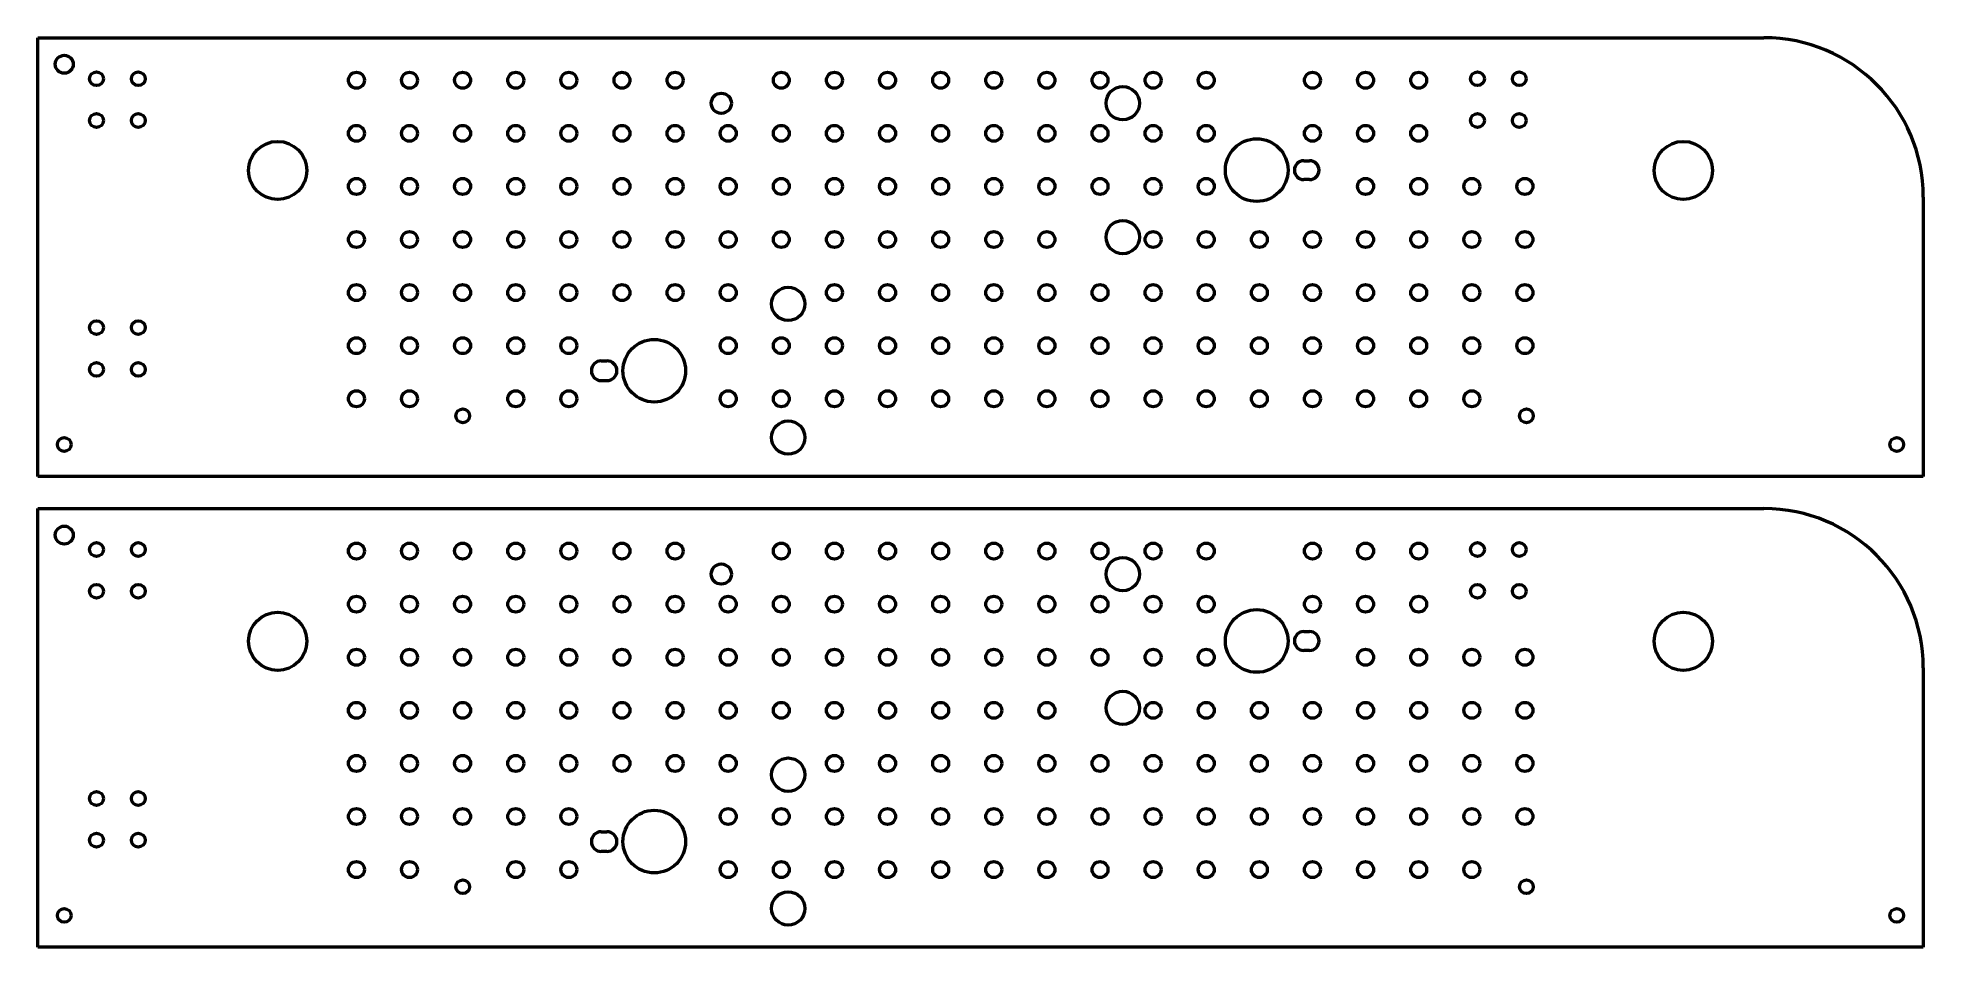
# Model space of a CAD drawing. Header units: inches. Extents: x 0.1 to 17.9, y 3 to 11.6.
import ezdxf

# ---------------------------------------------------------------- set-up
doc = ezdxf.new("R2010")
doc.units = ezdxf.units.IN
doc.header["$MEASUREMENT"] = 0
doc.layers.add('Visible (ANSI)', color=7, linetype='Continuous', lineweight=50)

msp = doc.modelspace()

# ---------------------------------------------------------------- linework, layer by layer
at = {"layer": 'Visible (ANSI)'}
for p, q in [((0.125, 11.6), (16.375, 11.6)), ((0.125, 7.468), (0.125, 11.6)), ((12.044, 10.442), (12.098, 10.442)), ((12.098, 10.264), (12.044, 10.264)), ((17.875, 10.1), (17.875, 7.468)), ((5.43, 8.557), (5.484, 8.557)), ((5.484, 8.37), (5.43, 8.37)), ((17.875, 7.468), (0.125, 7.468)), ((0.125, 7.166), (16.375, 7.166)), ((0.125, 3.034), (0.125, 7.166)), ((12.044, 6.008), (12.098, 6.008)), ((12.098, 5.83), (12.044, 5.83)), ((17.875, 5.666), (17.875, 3.034)), ((5.43, 4.123), (5.484, 4.123)), ((5.484, 3.936), (5.43, 3.936)), ((17.875, 3.034), (0.125, 3.034))]:
    msp.add_line(p, q, dxfattribs=at)
for centre, radius in [((0.375, 11.35), 0.0846), ((0.678, 11.214), 0.065), ((1.072, 11.214), 0.065), ((3.125, 11.2), 0.075), ((3.625, 11.2), 0.075), ((4.125, 11.2), 0.075), ((4.625, 11.2), 0.075), ((5.125, 11.2), 0.075), ((5.625, 11.2), 0.075), ((6.125, 11.2), 0.075), ((7.125, 11.2), 0.075), ((7.625, 11.2), 0.075), ((8.125, 11.2), 0.075), ((8.625, 11.2), 0.075), ((9.125, 11.2), 0.075), ((9.625, 11.2), 0.075), ((10.125, 11.2), 0.075), ((10.625, 11.2), 0.075), ((11.125, 11.2), 0.075), ((12.125, 11.2), 0.075), ((12.625, 11.2), 0.075), ((13.125, 11.2), 0.075), ((13.678, 11.214), 0.065), ((14.072, 11.214), 0.065), ((6.56, 10.983), 0.095), ((10.339, 10.983), 0.157), ((0.678, 10.821), 0.065), ((1.072, 10.821), 0.065), ((13.678, 10.821), 0.065), ((14.072, 10.821), 0.065), ((3.125, 10.7), 0.075), ((3.625, 10.7), 0.075), ((4.125, 10.7), 0.075), ((4.625, 10.7), 0.075), ((5.125, 10.7), 0.075), ((5.625, 10.7), 0.075), ((6.125, 10.7), 0.075), ((6.625, 10.7), 0.075), ((7.125, 10.7), 0.075), ((7.625, 10.7), 0.075), ((8.125, 10.7), 0.075), ((8.625, 10.7), 0.075), ((9.125, 10.7), 0.075), ((9.625, 10.7), 0.075), ((10.125, 10.7), 0.075), ((10.625, 10.7), 0.075), ((11.125, 10.7), 0.075), ((12.125, 10.7), 0.075), ((12.625, 10.7), 0.075), ((13.125, 10.7), 0.075), ((2.384, 10.35), 0.274), ((11.6, 10.353), 0.295), ((15.616, 10.35), 0.274), ((3.125, 10.2), 0.075), ((3.625, 10.2), 0.075), ((4.125, 10.2), 0.075), ((4.625, 10.2), 0.075), ((5.125, 10.2), 0.075), ((5.625, 10.2), 0.075), ((6.125, 10.2), 0.075), ((6.625, 10.2), 0.075), ((7.125, 10.2), 0.075), ((7.625, 10.2), 0.075), ((8.125, 10.2), 0.075), ((8.625, 10.2), 0.075), ((9.125, 10.2), 0.075), ((9.625, 10.2), 0.075), ((10.125, 10.2), 0.075), ((10.625, 10.2), 0.075), ((11.125, 10.2), 0.075), ((12.625, 10.2), 0.075), ((13.125, 10.2), 0.075), ((13.625, 10.2), 0.075), ((14.125, 10.2), 0.075), ((3.125, 9.7), 0.075), ((3.625, 9.7), 0.075), ((4.125, 9.7), 0.075), ((4.625, 9.7), 0.075), ((5.125, 9.7), 0.075), ((5.625, 9.7), 0.075), ((6.125, 9.7), 0.075), ((6.625, 9.7), 0.075), ((7.125, 9.7), 0.075), ((7.625, 9.7), 0.075), ((8.125, 9.7), 0.075), ((8.625, 9.7), 0.075), ((9.125, 9.7), 0.075), ((9.625, 9.7), 0.075), ((10.339, 9.723), 0.157), ((10.625, 9.7), 0.075), ((11.125, 9.7), 0.075), ((11.625, 9.7), 0.075), ((12.125, 9.7), 0.075), ((12.625, 9.7), 0.075), ((13.125, 9.7), 0.075), ((13.625, 9.7), 0.075), ((14.125, 9.7), 0.075), ((3.125, 9.2), 0.075), ((3.625, 9.2), 0.075), ((4.125, 9.2), 0.075), ((4.625, 9.2), 0.075), ((5.125, 9.2), 0.075), ((5.625, 9.2), 0.075), ((6.125, 9.2), 0.075), ((6.625, 9.2), 0.075), ((7.19, 9.094), 0.157), ((7.625, 9.2), 0.075), ((8.125, 9.2), 0.075), ((8.625, 9.2), 0.075), ((9.125, 9.2), 0.075), ((9.625, 9.2), 0.075), ((10.125, 9.2), 0.075), ((10.625, 9.2), 0.075), ((11.125, 9.2), 0.075), ((11.625, 9.2), 0.075), ((12.125, 9.2), 0.075), ((12.625, 9.2), 0.075), ((13.125, 9.2), 0.075), ((13.625, 9.2), 0.075), ((14.125, 9.2), 0.075), ((0.678, 8.87), 0.065), ((1.072, 8.87), 0.065), ((3.125, 8.7), 0.075), ((3.625, 8.7), 0.075), ((4.125, 8.7), 0.075), ((4.625, 8.7), 0.075), ((5.125, 8.7), 0.075), ((5.929, 8.464), 0.295), ((6.625, 8.7), 0.075), ((7.125, 8.7), 0.075), ((7.625, 8.7), 0.075), ((8.125, 8.7), 0.075), ((8.625, 8.7), 0.075), ((9.125, 8.7), 0.075), ((9.625, 8.7), 0.075), ((10.125, 8.7), 0.075), ((10.625, 8.7), 0.075), ((11.125, 8.7), 0.075), ((11.625, 8.7), 0.075), ((12.125, 8.7), 0.075), ((12.625, 8.7), 0.075), ((13.125, 8.7), 0.075), ((13.625, 8.7), 0.075), ((14.125, 8.7), 0.075), ((0.678, 8.477), 0.065), ((1.072, 8.477), 0.065), ((3.125, 8.2), 0.075), ((3.625, 8.2), 0.075), ((4.625, 8.2), 0.075), ((5.125, 8.2), 0.075), ((6.625, 8.2), 0.075), ((7.125, 8.2), 0.075), ((7.625, 8.2), 0.075), ((8.125, 8.2), 0.075), ((8.625, 8.2), 0.075), ((9.125, 8.2), 0.075), ((9.625, 8.2), 0.075), ((10.125, 8.2), 0.075), ((10.625, 8.2), 0.075), ((11.125, 8.2), 0.075), ((11.625, 8.2), 0.075), ((12.125, 8.2), 0.075), ((12.625, 8.2), 0.075), ((13.125, 8.2), 0.075), ((13.625, 8.2), 0.075), ((4.126, 8.039), 0.065), ((7.19, 7.834), 0.157), ((14.139, 8.039), 0.065), ((0.375, 7.769), 0.065), ((17.625, 7.769), 0.065), ((0.375, 6.916), 0.0846), ((0.678, 6.78), 0.065), ((1.072, 6.78), 0.065), ((3.125, 6.766), 0.075), ((3.625, 6.766), 0.075), ((4.125, 6.766), 0.075), ((4.625, 6.766), 0.075), ((5.125, 6.766), 0.075), ((5.625, 6.766), 0.075), ((6.125, 6.766), 0.075), ((7.125, 6.766), 0.075), ((7.625, 6.766), 0.075), ((8.125, 6.766), 0.075), ((8.625, 6.766), 0.075), ((9.125, 6.766), 0.075), ((9.625, 6.766), 0.075), ((10.125, 6.766), 0.075), ((10.625, 6.766), 0.075), ((11.125, 6.766), 0.075), ((12.125, 6.766), 0.075), ((12.625, 6.766), 0.075), ((13.125, 6.766), 0.075), ((13.678, 6.78), 0.065), ((14.072, 6.78), 0.065), ((6.56, 6.549), 0.095), ((10.339, 6.549), 0.157), ((0.678, 6.387), 0.065), ((1.072, 6.387), 0.065), ((13.678, 6.387), 0.065), ((14.072, 6.387), 0.065), ((3.125, 6.266), 0.075), ((3.625, 6.266), 0.075), ((4.125, 6.266), 0.075), ((4.625, 6.266), 0.075), ((5.125, 6.266), 0.075), ((5.625, 6.266), 0.075), ((6.125, 6.266), 0.075), ((6.625, 6.266), 0.075), ((7.125, 6.266), 0.075), ((7.625, 6.266), 0.075), ((8.125, 6.266), 0.075), ((8.625, 6.266), 0.075), ((9.125, 6.266), 0.075), ((9.625, 6.266), 0.075), ((10.125, 6.266), 0.075), ((10.625, 6.266), 0.075), ((11.125, 6.266), 0.075), ((11.6, 5.919), 0.295), ((12.125, 6.266), 0.075), ((12.625, 6.266), 0.075), ((13.125, 6.266), 0.075), ((2.384, 5.916), 0.274), ((15.616, 5.916), 0.274), ((3.125, 5.766), 0.075), ((3.625, 5.766), 0.075), ((4.125, 5.766), 0.075), ((4.625, 5.766), 0.075), ((5.125, 5.766), 0.075), ((5.625, 5.766), 0.075), ((6.125, 5.766), 0.075), ((6.625, 5.766), 0.075), ((7.125, 5.766), 0.075), ((7.625, 5.766), 0.075), ((8.125, 5.766), 0.075), ((8.625, 5.766), 0.075), ((9.125, 5.766), 0.075), ((9.625, 5.766), 0.075), ((10.125, 5.766), 0.075), ((10.625, 5.766), 0.075), ((11.125, 5.766), 0.075), ((12.625, 5.766), 0.075), ((13.125, 5.766), 0.075), ((13.625, 5.766), 0.075), ((14.125, 5.766), 0.075), ((3.125, 5.266), 0.075), ((3.625, 5.266), 0.075), ((4.125, 5.266), 0.075), ((4.625, 5.266), 0.075), ((5.125, 5.266), 0.075), ((5.625, 5.266), 0.075), ((6.125, 5.266), 0.075), ((6.625, 5.266), 0.075), ((7.125, 5.266), 0.075), ((7.625, 5.266), 0.075), ((8.125, 5.266), 0.075), ((8.625, 5.266), 0.075), ((9.125, 5.266), 0.075), ((9.625, 5.266), 0.075), ((10.339, 5.289), 0.157), ((10.625, 5.266), 0.075), ((11.125, 5.266), 0.075), ((11.625, 5.266), 0.075), ((12.125, 5.266), 0.075), ((12.625, 5.266), 0.075), ((13.125, 5.266), 0.075), ((13.625, 5.266), 0.075), ((14.125, 5.266), 0.075), ((3.125, 4.766), 0.075), ((3.625, 4.766), 0.075), ((4.125, 4.766), 0.075), ((4.625, 4.766), 0.075), ((5.125, 4.766), 0.075), ((5.625, 4.766), 0.075), ((6.125, 4.766), 0.075), ((6.625, 4.766), 0.075), ((7.19, 4.66), 0.157), ((7.625, 4.766), 0.075), ((8.125, 4.766), 0.075), ((8.625, 4.766), 0.075), ((9.125, 4.766), 0.075), ((9.625, 4.766), 0.075), ((10.125, 4.766), 0.075), ((10.625, 4.766), 0.075), ((11.125, 4.766), 0.075), ((11.625, 4.766), 0.075), ((12.125, 4.766), 0.075), ((12.625, 4.766), 0.075), ((13.125, 4.766), 0.075), ((13.625, 4.766), 0.075), ((14.125, 4.766), 0.075), ((0.678, 4.436), 0.065), ((1.072, 4.436), 0.065), ((3.125, 4.266), 0.075), ((3.625, 4.266), 0.075), ((4.125, 4.266), 0.075), ((4.625, 4.266), 0.075), ((5.125, 4.266), 0.075), ((5.929, 4.03), 0.295), ((6.625, 4.266), 0.075), ((7.125, 4.266), 0.075), ((7.625, 4.266), 0.075), ((8.125, 4.266), 0.075), ((8.625, 4.266), 0.075), ((9.125, 4.266), 0.075), ((9.625, 4.266), 0.075), ((10.125, 4.266), 0.075), ((10.625, 4.266), 0.075), ((11.125, 4.266), 0.075), ((11.625, 4.266), 0.075), ((12.125, 4.266), 0.075), ((12.625, 4.266), 0.075), ((13.125, 4.266), 0.075), ((13.625, 4.266), 0.075), ((14.125, 4.266), 0.075), ((0.678, 4.043), 0.065), ((1.072, 4.043), 0.065), ((3.125, 3.766), 0.075), ((3.625, 3.766), 0.075), ((4.625, 3.766), 0.075), ((5.125, 3.766), 0.075), ((6.625, 3.766), 0.075), ((7.125, 3.766), 0.075), ((7.625, 3.766), 0.075), ((8.125, 3.766), 0.075), ((8.625, 3.766), 0.075), ((9.125, 3.766), 0.075), ((9.625, 3.766), 0.075), ((10.125, 3.766), 0.075), ((10.625, 3.766), 0.075), ((11.125, 3.766), 0.075), ((11.625, 3.766), 0.075), ((12.125, 3.766), 0.075), ((12.625, 3.766), 0.075), ((13.125, 3.766), 0.075), ((13.625, 3.766), 0.075), ((4.126, 3.605), 0.065), ((7.19, 3.4), 0.157), ((14.139, 3.605), 0.065), ((0.375, 3.335), 0.065), ((17.625, 3.335), 0.065)]:
    msp.add_circle(centre, radius, dxfattribs=at)
for centre, radius, start, end in [((16.375, 10.1), 1.5, 0, 90), ((12.044, 10.353), 0.0891, 90, 270), ((12.098, 10.353), 0.0891, 270, 90), ((5.43, 8.464), 0.0932, 90, 270), ((5.484, 8.464), 0.0932, 270, 90), ((16.375, 5.666), 1.5, 0, 90), ((12.044, 5.919), 0.0891, 90, 270), ((12.098, 5.919), 0.0891, 270, 90), ((5.43, 4.03), 0.0932, 90, 270), ((5.484, 4.03), 0.0932, 270, 90)]:
    msp.add_arc(centre, radius, start, end, dxfattribs=at)

doc.saveas('drawing.dxf')
